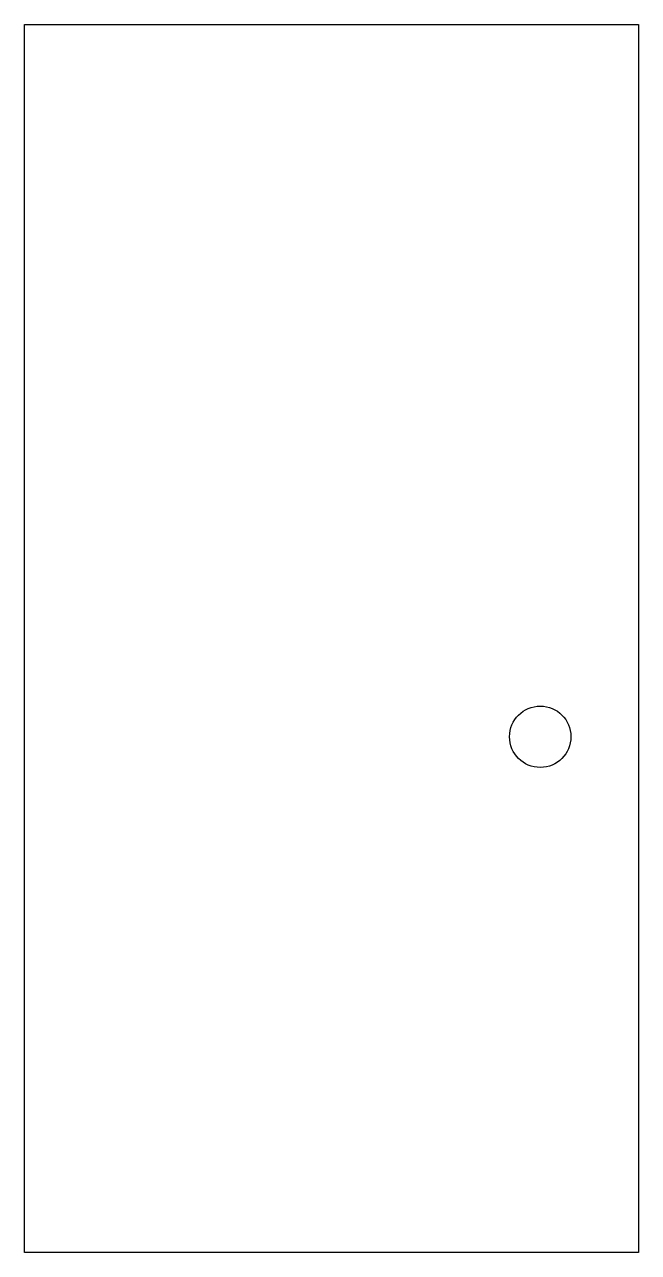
# Model space of a CAD drawing. Extents: x -12.1 to -7.1, y 98.3 to 108.3.
import ezdxf

# ---------------------------------------------------------------- set-up
doc = ezdxf.new("R2010")
doc.units = 0
doc.layers.add('MODELSKETCH_VISIBLE', color=7, linetype='CONTINUOUS')

msp = doc.modelspace()

# ---------------------------------------------------------------- linework, layer by layer
at = {"layer": 'MODELSKETCH_VISIBLE'}
for p, q in [((-12.1, 98.333), (-12.1, 108.333)), ((-12.1, 108.333), (-7.1, 108.333)), ((-7.1, 108.333), (-7.1, 98.333)), ((-7.1, 98.333), (-12.1, 98.333))]:
    msp.add_line(p, q, dxfattribs=at)
msp.add_circle((-7.9, 102.533), 0.25, dxfattribs=at)

doc.saveas('drawing.dxf')
